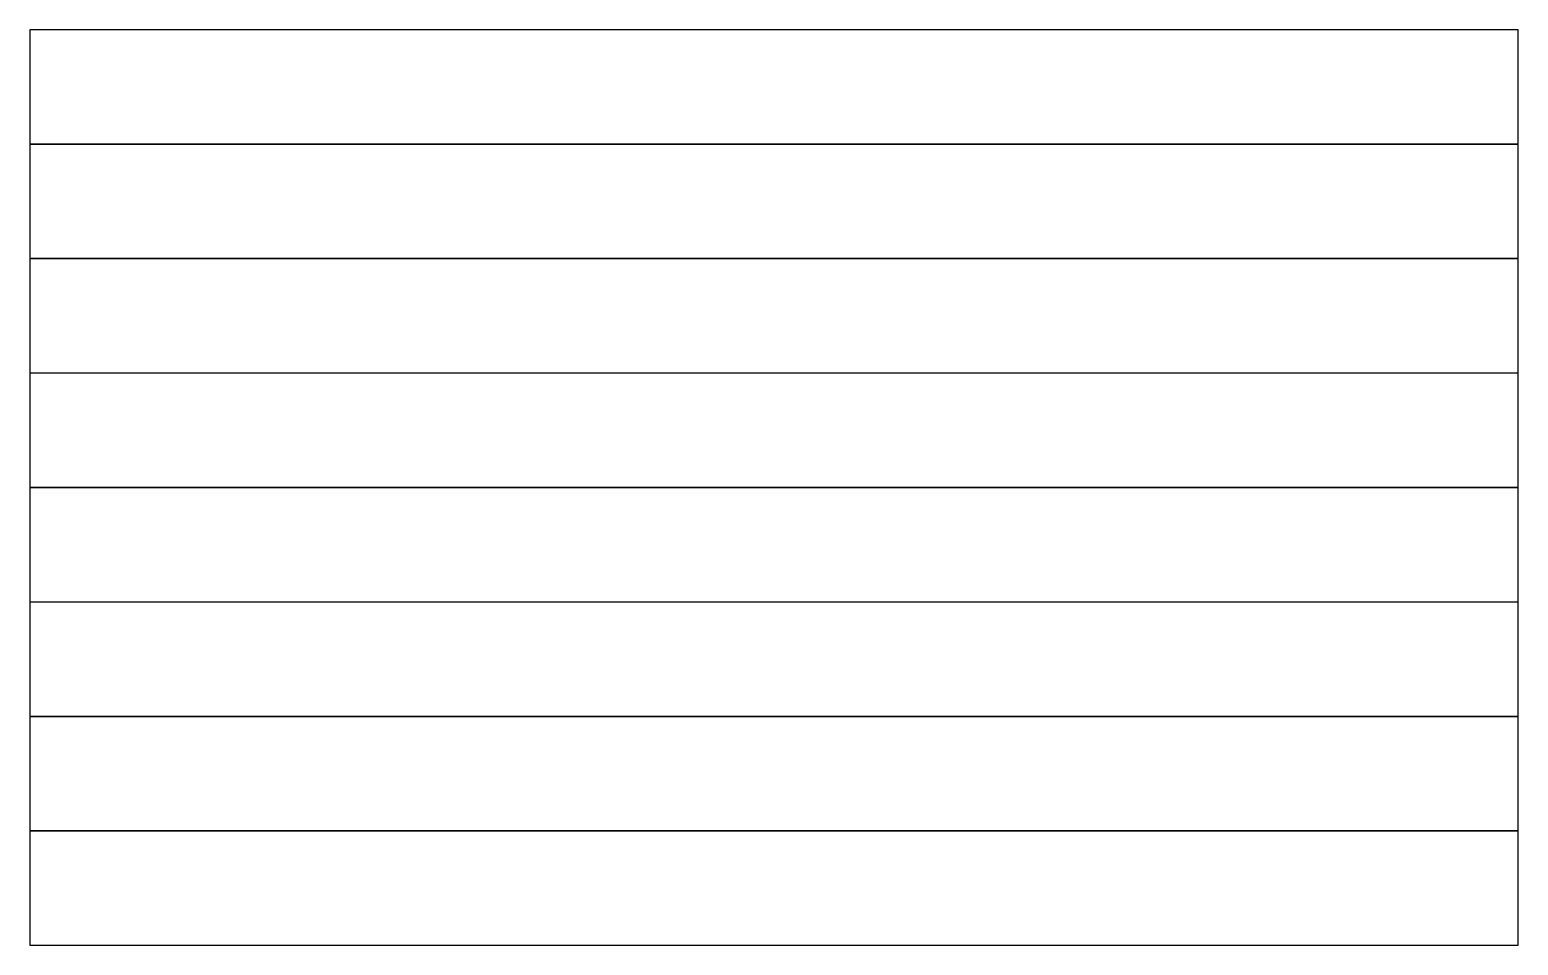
# Model space of a CAD drawing. Header units: metres. Extents: x 0 to 2602, y 0 to 1601.
import ezdxf

# ---------------------------------------------------------------- set-up
doc = ezdxf.new("R2010")
doc.units = ezdxf.units.M

msp = doc.modelspace()

# ---------------------------------------------------------------- linework, layer by layer
at = {"layer": 'PARAMETRIX'}
for p, q in [((2602.4, 1601.4), (0, 1601.4)), ((0, 1601.4), (0, 1401.4)), ((2602.4, 1401.4), (2602.4, 1601.4)), ((0, 1401.4), (2602.4, 1401.4)), ((2602.4, 1401.2), (0, 1401.2)), ((0, 1401.2), (0, 1201.2)), ((2602.4, 1201.2), (2602.4, 1401.2)), ((0, 1201.2), (2602.4, 1201.2)), ((2602.4, 1201), (0, 1201)), ((0, 1201), (0, 1001)), ((2602.4, 1001), (2602.4, 1201)), ((0, 1001), (2602.4, 1001)), ((2602.4, 1000.8), (0, 1000.8)), ((0, 1000.8), (0, 800.8)), ((2602.4, 800.8), (2602.4, 1000.8)), ((0, 800.8), (2602.4, 800.8)), ((2602.4, 800.6), (0, 800.6)), ((0, 800.6), (0, 600.6)), ((2602.4, 600.6), (2602.4, 800.6)), ((0, 600.6), (2602.4, 600.6)), ((2602.4, 600.4), (0, 600.4)), ((0, 600.4), (0, 400.4)), ((2602.4, 400.4), (2602.4, 600.4)), ((0, 400.4), (2602.4, 400.4)), ((2602.4, 400.2), (0, 400.2)), ((0, 400.2), (0, 200.2)), ((2602.4, 200.2), (2602.4, 400.2)), ((0, 200.2), (2602.4, 200.2)), ((2602.4, 200), (0, 200)), ((0, 200), (0, 0)), ((2602.4, 0), (2602.4, 200)), ((0, 0), (2602.4, 0))]:
    msp.add_line(p, q, dxfattribs=at)

doc.saveas('drawing.dxf')
